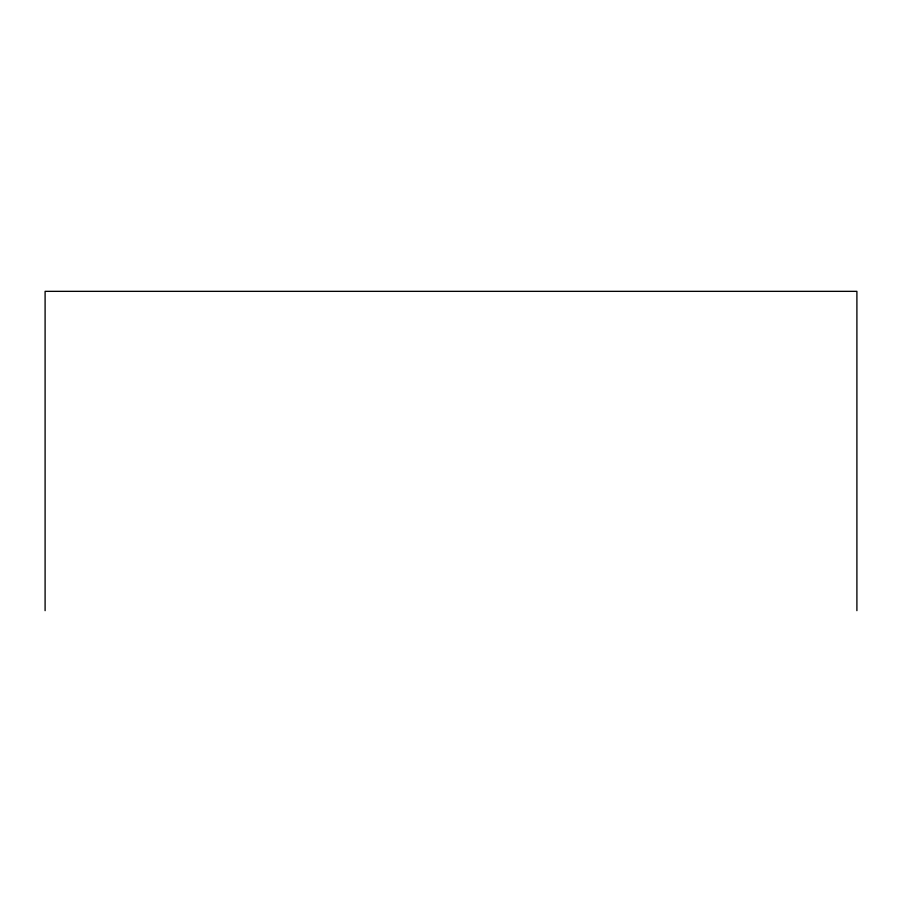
<?xml version="1.0" encoding="UTF-8"?>
<svg xmlns="http://www.w3.org/2000/svg" width="902" height="902" viewBox="0 0 902 902"><rect width="100%" height="100%" fill="white"/><g stroke="black" fill="none" stroke-linecap="round" stroke-linejoin="round"><path stroke-width="1.35" d="M856.9 610.654L856.9 291.346L45.1 291.346L45.1 610.654"/></g></svg>
